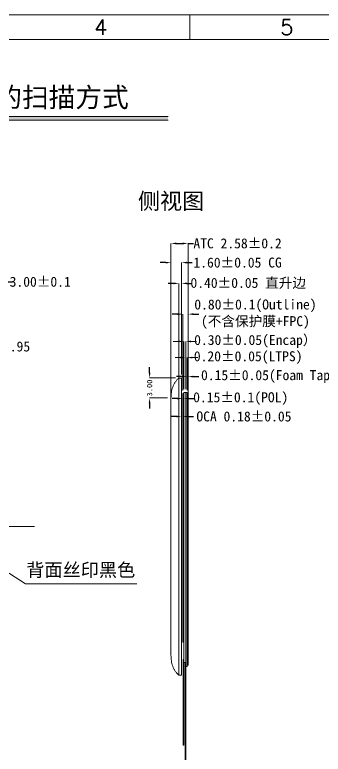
# Model space of a CAD drawing. Header units: millimetres. Extents: x 1134 to 2594, y -9 to 655.
# Drawn here: x 2396 to 2442.4, y 544.3 to 655.2 of the extents above; entities that cross this region are included whole.
import ezdxf
from ezdxf.lldxf.tags import DXFTag

# ---------------------------------------------------------------- set-up
doc = ezdxf.new("R2010")
doc.units = ezdxf.units.MM
doc.layers.get('Defpoints').update_dxf_attribs({"lineweight": 5})
for name, color, linetype, lineweight in [('CoverLens', 6, 'Continuous', 5), ('DIM', 3, 'Continuous', 5), ('Encap', 210, 'Continuous', 5), ('ITO', 2, 'Continuous', 5), ('MFPC', 50, 'Continuous', 5), ('POL', 202, 'Continuous', 5), ('TAPE-Form', 32, 'Continuous', 5), ('TFPC', 50, 'Continuous', 5), ('图框', 7, 'Continuous', 5)]:
    doc.layers.add(name, color=color, linetype=linetype, lineweight=lineweight)
doc.styles.add('RD', font='ROMAND.shx', dxfattribs={"width": 0.8})
doc.styles.add('REX', font='')
doc.styles.get("Standard").update_dxf_attribs({"font": 'txt', "bigfont": 'gbcbig.shx'})
doc.styles.get('REX').set_extended_font_data('STXihei')
tags = doc.linetypes.add('CENTER', pattern=[0.6, 0.375, -0.075, 0.075, -0.075]).pattern_tags.tags
tags[10:11] = [DXFTag(74, 4), DXFTag(75, 0), DXFTag(340, '0'), DXFTag(46, 1.0), DXFTag(50, 0.0), DXFTag(44, 0.0), DXFTag(45, 0.0)]
tags[8:9] = [DXFTag(74, 4), DXFTag(75, 0), DXFTag(340, '0'), DXFTag(46, 1.0), DXFTag(50, 0.0), DXFTag(44, 0.0), DXFTag(45, 0.0)]
tags[6:7] = [DXFTag(74, 4), DXFTag(75, 0), DXFTag(340, '0'), DXFTag(46, 1.0), DXFTag(50, 0.0), DXFTag(44, 0.0), DXFTag(45, 0.0)]
tags[4:5] = [DXFTag(74, 4), DXFTag(75, 0), DXFTag(340, '0'), DXFTag(46, 1.0), DXFTag(50, 0.0), DXFTag(44, 0.0), DXFTag(45, 0.0)]
doc.dimstyles.new('DIM', dxfattribs={"dimtxt": 0.8, "dimasz": 0.8, "dimexe": 0, "dimexo": 0.5, "dimgap": 0.11, "dimtad": 0, "dimzin": 1, "dimdsep": 46, "dimtxsty": 'RD', "dimcen": 0, "dimclrd": 256, "dimclre": 256, "dimclrt": 256, "dimadec": 0, "dimazin": 0, "dimtm": 1e-09, "dimtfac": 1, "dimtofl": 0, "dimtmove": 0, "dimatfit": 3, "dimfxl": 1, "dimlwe": -1, "dimarcsym": 0})

# ---------------------------------------------------------------- blocks, each defined once
blk = doc.blocks.new('R214MAK-001-PNL-V01-B')
at = {"layer": 'Encap', "lineweight": 5}
for p, q in [((3.67, -52.05), (3.67, -11.53)), ((3.67, -11.53), (3.97, -11.53)), ((3.97, -52.05), (3.67, -52.05))]:
    blk.add_line(p, q, dxfattribs=at)
at = {"layer": 'ITO', "lineweight": 5}
for p, q in [((3.97, -11.53), (3.97, -52.62)), ((4.17, -11.53), (3.97, -11.53)), ((4.17, -52.62), (4.17, -11.53)), ((3.97, -52.62), (4.17, -52.62))]:
    blk.add_line(p, q, dxfattribs=at)
blk = doc.blocks.new('*D22')
at = {"layer": 'Defpoints', "color": 0, "lineweight": 5, "transparency": 16777216}
for p in [(2421.71, 606.24), (2421.41, 598.58), (2421.71, 598.58)]:
    blk.add_point(p, dxfattribs=at)
at = {"layer": 'DIM', "linetype": 'ByBlock', "lineweight": 5, "transparency": 16777216}
for p, q in [((2420.61, 606.24), (2419.81, 606.24)), ((2421.41, 599.08), (2421.41, 606.24)), ((2421.71, 599.08), (2421.71, 606.24)), ((2422.51, 606.24), (2423.31, 606.24))]:
    blk.add_line(p, q, dxfattribs=at)
at = {"layer": 'DIM', "lineweight": 5, "transparency": 16777216}
for points in [[(2420.61, 606.37), (2420.61, 606.1), (2421.41, 606.24)], [(2422.51, 606.37), (2422.51, 606.1), (2421.71, 606.24)]]:
    blk.add_solid(points, dxfattribs=at)
at = {"layer": 'DIM', "lineweight": 5, "transparency": 16777216, "insert": (2432.16, 606.24), "char_height": 1.5, "attachment_point": 5, "style": 'REX'}
blk.add_mtext('0.30±0.05(Encap）', dxfattribs=at)
blk = doc.blocks.new('*D23')
at = {"layer": 'Defpoints', "color": 0, "lineweight": 5, "transparency": 16777216}
for p in [(2421.91, 603.81), (2421.71, 598.58), (2421.91, 598.58)]:
    blk.add_point(p, dxfattribs=at)
at = {"layer": 'DIM', "linetype": 'ByBlock', "lineweight": 5, "transparency": 16777216}
for p, q in [((2420.91, 603.81), (2420.11, 603.81)), ((2421.71, 599.08), (2421.71, 603.81)), ((2421.91, 599.08), (2421.91, 603.81)), ((2422.71, 603.81), (2423.51, 603.81))]:
    blk.add_line(p, q, dxfattribs=at)
at = {"layer": 'DIM', "lineweight": 5, "transparency": 16777216}
for points in [[(2420.91, 603.94), (2420.91, 603.68), (2421.71, 603.81)], [(2422.71, 603.94), (2422.71, 603.68), (2421.91, 603.81)]]:
    blk.add_solid(points, dxfattribs=at)
at = {"layer": 'DIM', "lineweight": 5, "transparency": 16777216, "insert": (2431.09, 603.81), "char_height": 1.5, "attachment_point": 5, "style": 'REX'}
blk.add_mtext('0.20±0.05(LTPS)', dxfattribs=at)
blk = doc.blocks.new('*D25')
at = {"layer": 'Defpoints', "color": 0, "lineweight": 5, "transparency": 16777216}
for p in [(2392.72, 605.47), (2391.77, 578.45), (2392.72, 578.45)]:
    blk.add_point(p, dxfattribs=at)
at = {"layer": 'DIM', "lineweight": -2, "transparency": 16777216}
for p, q in [((2390.97, 605.47), (2390.17, 605.47)), ((2393.52, 605.47), (2394.32, 605.47))]:
    blk.add_line(p, q, dxfattribs=at)
at = {"layer": 'DIM', "transparency": 16777216}
for p, q in [((2391.77, 578.95), (2391.77, 605.47)), ((2392.72, 578.95), (2392.72, 605.47))]:
    blk.add_line(p, q, dxfattribs=at)
at = {"layer": 'DIM', "lineweight": 5, "transparency": 16777216}
for points in [[(2390.97, 605.6), (2390.97, 605.33), (2391.77, 605.47)], [(2393.52, 605.6), (2393.52, 605.33), (2392.72, 605.47)]]:
    blk.add_solid(points, dxfattribs=at)
at = {"layer": 'DIM', "lineweight": 5, "transparency": 16777216, "insert": (2396.3, 605.47), "char_height": 1.5, "attachment_point": 5, "style": 'REX'}
blk.add_mtext('0.95', dxfattribs=at)
blk = doc.blocks.new('*D12')
at = {"layer": 'Defpoints', "color": 0, "lineweight": 5, "transparency": 16777216}
for p in [(2421.26, 597.66), (2421.41, 597.66), (2421.41, 597.66)]:
    blk.add_point(p, dxfattribs=at)
at = {"layer": 'DIM', "transparency": 16777216}
for p, q in [((2421.26, 598.16), (2421.26, 597.66)), ((2421.41, 598.16), (2421.41, 597.66))]:
    blk.add_line(p, q, dxfattribs=at)
at = {"layer": 'DIM', "lineweight": -2, "transparency": 16777216}
for p, q in [((2420.46, 597.66), (2419.66, 597.66)), ((2422.21, 597.66), (2423.01, 597.66))]:
    blk.add_line(p, q, dxfattribs=at)
at = {"layer": 'DIM', "lineweight": 5, "transparency": 16777216}
for points in [[(2420.46, 597.79), (2420.46, 597.52), (2421.26, 597.66)], [(2422.21, 597.79), (2422.21, 597.52), (2421.41, 597.66)]]:
    blk.add_solid(points, dxfattribs=at)
at = {"layer": 'DIM', "lineweight": 5, "transparency": 16777216, "insert": (2429.97, 597.66), "char_height": 1.5, "attachment_point": 5, "style": 'REX'}
blk.add_mtext('\\A1;0.15±0.1(POL)', dxfattribs=at)
blk = doc.blocks.new('*D13')
at = {"layer": 'Defpoints', "color": 0, "lineweight": 5, "transparency": 16777216}
for p in [(2421.91, 600.96), (2421.91, 598.43), (2422.06, 598.43)]:
    blk.add_point(p, dxfattribs=at)
at = {"layer": 'DIM', "lineweight": -2, "transparency": 16777216}
for p, q in [((2421.11, 600.96), (2420.31, 600.96)), ((2422.86, 600.96), (2423.66, 600.96))]:
    blk.add_line(p, q, dxfattribs=at)
at = {"layer": 'DIM', "transparency": 16777216}
for p, q in [((2421.91, 598.93), (2421.91, 600.96)), ((2422.06, 598.93), (2422.06, 600.96))]:
    blk.add_line(p, q, dxfattribs=at)
at = {"layer": 'DIM', "lineweight": 5, "transparency": 16777216}
for points in [[(2421.11, 601.09), (2421.11, 600.82), (2421.91, 600.96)], [(2422.86, 601.09), (2422.86, 600.82), (2422.06, 600.96)]]:
    blk.add_solid(points, dxfattribs=at)
at = {"layer": 'DIM', "lineweight": 5, "transparency": 16777216, "insert": (2434.72, 600.96), "char_height": 1.5, "attachment_point": 5, "style": 'REX'}
blk.add_mtext('\\A1;0.15±0.05(Foam Tape)', dxfattribs=at)
blk = doc.blocks.new('R214M4K-001-MFPC-V01-B')
at = {"layer": 'MFPC', "color": 1}
blk.add_lwpolyline([(1804.66, 558.06), (1804.76, 558.06), (1804.76, 496.41), (1804.66, 496.41)], close=True, dxfattribs=at)
blk = doc.blocks.new('*D30')
at = {"layer": 'Defpoints', "color": 0, "lineweight": 5, "transparency": 16777216}
for p in [(2394.87, 615.18), (2391.87, 586.96), (2394.87, 587.08)]:
    blk.add_point(p, dxfattribs=at)
at = {"layer": 'DIM', "transparency": 16777216}
for p, q in [((2391.87, 587.46), (2391.87, 615.18)), ((2394.87, 587.58), (2394.87, 615.18))]:
    blk.add_line(p, q, dxfattribs=at)
at = {"layer": 'DIM', "lineweight": -2, "transparency": 16777216}
for p, q in [((2392.67, 615.18), (2394.07, 615.18)), ((2394.87, 615.18), (2395.67, 615.18))]:
    blk.add_line(p, q, dxfattribs=at)
at = {"layer": 'DIM', "lineweight": 5, "transparency": 16777216}
for points in [[(2392.67, 615.31), (2392.67, 615.05), (2391.87, 615.18)], [(2394.07, 615.31), (2394.07, 615.05), (2394.87, 615.18)]]:
    blk.add_solid(points, dxfattribs=at)
at = {"layer": 'DIM', "lineweight": 5, "transparency": 16777216, "insert": (2399.85, 615.18), "char_height": 1.5, "attachment_point": 5, "style": 'REX'}
blk.add_mtext('3.00%%P0.1', dxfattribs=at)
blk = doc.blocks.new('R214MAK-001-CVL-V01-B')
at = {"layer": 'CoverLens'}
for p, q in [((2133.37, 597.09), (2133.37, 552.5)), ((2133.37, 597.09), (2133.77, 597.09)), ((2133.77, 552.5), (2133.77, 597.09)), ((2132.17, 594.09), (2132.17, 555.5)), ((2133.37, 552.5), (2133.77, 552.5))]:
    blk.add_line(p, q, dxfattribs=at)
for points, knots in [([(2132.17, 594.09), (2132.17, 594.37), (2132.2, 594.93), (2132.36, 595.61), (2132.58, 596.12), (2132.8, 596.48), (2133.06, 596.81), (2133.26, 597), (2133.37, 597.09)], [0, 0, 0, 0, 0.249924, 0.49975, 0.624817, 0.74987, 0.874954, 1, 1, 1, 1]), ([(2133.37, 552.5), (2133.26, 552.59), (2133.06, 552.79), (2132.8, 553.11), (2132.58, 553.47), (2132.36, 553.99), (2132.2, 554.67), (2132.17, 555.23), (2132.17, 555.5)], [0, 0, 0, 0, 0.125046, 0.250131, 0.375183, 0.50025, 0.750076, 1, 1, 1, 1])]:
    blk.add_open_spline(points, degree=3, knots=knots, dxfattribs=at)
blk = doc.blocks.new('*D33')
at = {"layer": 'Defpoints', "color": 0, "lineweight": 5, "transparency": 16777216}
for p in [(2421.09, 618.06), (2421.09, 600.75), (2419.49, 596.81)]:
    blk.add_point(p, dxfattribs=at)
at = {"layer": 'DIM', "lineweight": -2, "transparency": 16777216}
for p, q in [((2418.69, 618.06), (2417.89, 618.06)), ((2421.89, 618.06), (2422.69, 618.06))]:
    blk.add_line(p, q, dxfattribs=at)
at = {"layer": 'DIM', "transparency": 16777216}
for p, q in [((2419.49, 597.31), (2419.49, 618.06)), ((2421.09, 601.25), (2421.09, 618.06))]:
    blk.add_line(p, q, dxfattribs=at)
at = {"layer": 'DIM', "lineweight": 5, "transparency": 16777216}
for points in [[(2418.69, 618.19), (2418.69, 617.93), (2419.49, 618.06)], [(2421.89, 618.19), (2421.89, 617.93), (2421.09, 618.06)]]:
    blk.add_solid(points, dxfattribs=at)
at = {"layer": 'DIM', "lineweight": 5, "transparency": 16777216, "insert": (2429.5, 618.06), "char_height": 1.5, "attachment_point": 5, "style": 'REX'}
blk.add_mtext('\\A1;1.60±0.05 CG', dxfattribs=at)
blk = doc.blocks.new('*D34')
at = {"layer": 'Defpoints', "color": 0, "lineweight": 5, "transparency": 16777216}
for p in [(2421.09, 614.94), (2420.69, 600.32), (2421.09, 600.75)]:
    blk.add_point(p, dxfattribs=at)
at = {"layer": 'DIM', "lineweight": -2, "transparency": 16777216}
for p, q in [((2419.89, 614.94), (2419.09, 614.94)), ((2421.89, 614.94), (2422.69, 614.94))]:
    blk.add_line(p, q, dxfattribs=at)
at = {"layer": 'DIM', "transparency": 16777216}
for p, q in [((2420.69, 600.82), (2420.69, 614.94)), ((2421.09, 601.25), (2421.09, 614.94))]:
    blk.add_line(p, q, dxfattribs=at)
at = {"layer": 'DIM', "lineweight": 5, "transparency": 16777216}
for points in [[(2419.89, 615.08), (2419.89, 614.81), (2420.69, 614.94)], [(2421.89, 615.08), (2421.89, 614.81), (2421.09, 614.94)]]:
    blk.add_solid(points, dxfattribs=at)
at = {"layer": 'DIM', "lineweight": 5, "transparency": 16777216, "insert": (2431.1, 614.94), "char_height": 1.5, "attachment_point": 5, "style": 'REX'}
blk.add_mtext('\\A1;0.40±0.05 {\\fSimSun|b0|i0|c134|p2;直升边}', dxfattribs=at)
blk = doc.blocks.new('*D35')
at = {"layer": 'Defpoints', "color": 0, "lineweight": 5, "transparency": 16777216}
for p in [(2420.69, 600.75), (2416.28, 597.75), (2419.49, 597.75)]:
    blk.add_point(p, dxfattribs=at)
at = {"layer": 'DIM', "lineweight": -2, "transparency": 16777216}
for p, q in [((2416.28, 601.55), (2416.28, 602.35)), ((2416.28, 596.95), (2416.28, 596.15))]:
    blk.add_line(p, q, dxfattribs=at)
at = {"layer": 'DIM', "transparency": 16777216}
for p, q in [((2420.19, 600.75), (2416.28, 600.75)), ((2418.99, 597.75), (2416.28, 597.75))]:
    blk.add_line(p, q, dxfattribs=at)
at = {"layer": 'DIM', "lineweight": 5, "transparency": 16777216}
for points in [[(2416.15, 601.55), (2416.41, 601.55), (2416.28, 600.75)], [(2416.15, 596.95), (2416.41, 596.95), (2416.28, 597.75)]]:
    blk.add_solid(points, dxfattribs=at)
at = {"layer": 'DIM', "lineweight": 5, "transparency": 16777216, "insert": (2416.28, 599.25), "char_height": 0.8, "attachment_point": 5, "rotation": 90, "style": 'REX'}
blk.add_mtext('3.00', dxfattribs=at)
blk = doc.blocks.new('*D36')
at = {"layer": 'Defpoints', "color": 0, "lineweight": 5, "transparency": 16777216}
for p in [(2422.06, 620.94), (2419.49, 594.08), (2422.06, 594.08)]:
    blk.add_point(p, dxfattribs=at)
at = {"layer": 'DIM', "transparency": 16777216}
for p, q in [((2419.49, 594.58), (2419.49, 620.94)), ((2422.06, 594.58), (2422.06, 620.94))]:
    blk.add_line(p, q, dxfattribs=at)
at = {"layer": 'DIM', "lineweight": -2, "transparency": 16777216}
for p, q in [((2420.29, 620.94), (2421.26, 620.94)), ((2422.06, 620.94), (2422.86, 620.94))]:
    blk.add_line(p, q, dxfattribs=at)
at = {"layer": 'DIM', "lineweight": 5, "transparency": 16777216}
for points in [[(2420.29, 621.07), (2420.29, 620.8), (2419.49, 620.94)], [(2421.26, 621.07), (2421.26, 620.8), (2422.06, 620.94)]]:
    blk.add_solid(points, dxfattribs=at)
at = {"layer": 'DIM', "lineweight": 5, "transparency": 16777216, "insert": (2429.49, 620.94), "char_height": 1.5, "attachment_point": 5, "style": 'REX'}
blk.add_mtext('\\A1;ATC 2.58±0.2', dxfattribs=at)
blk = doc.blocks.new('*D37')
at = {"layer": 'Defpoints', "color": 0, "lineweight": 5, "transparency": 16777216}
for p in [(2421.08, 595.3), (2421.26, 595.3), (2421.26, 594.97)]:
    blk.add_point(p, dxfattribs=at)
at = {"layer": 'DIM', "lineweight": -2, "transparency": 16777216}
for p, q in [((2420.28, 594.97), (2419.48, 594.97)), ((2422.06, 594.97), (2422.86, 594.97))]:
    blk.add_line(p, q, dxfattribs=at)
at = {"layer": 'DIM', "transparency": 16777216}
for p, q in [((2421.08, 594.8), (2421.08, 594.97)), ((2421.26, 594.8), (2421.26, 594.97))]:
    blk.add_line(p, q, dxfattribs=at)
at = {"layer": 'DIM', "lineweight": 5, "transparency": 16777216}
for points in [[(2420.28, 595.11), (2420.28, 594.84), (2421.08, 594.97)], [(2422.06, 595.11), (2422.06, 594.84), (2421.26, 594.97)]]:
    blk.add_solid(points, dxfattribs=at)
at = {"layer": 'DIM', "lineweight": 5, "transparency": 16777216, "insert": (2430.45, 594.97), "char_height": 1.5, "attachment_point": 5, "style": 'REX'}
blk.add_mtext('\\A1;OCA 0.18±0.05', dxfattribs=at)
blk = doc.blocks.new('R214MAK-001-FOM-V01-B')
at = {"layer": 'TAPE-Form', "lineweight": 5}
for p, q in [((945.56, 598.43), (945.56, 557.64)), ((945.71, 598.43), (945.56, 598.43)), ((945.71, 557.64), (945.71, 598.43)), ((945.56, 557.64), (945.71, 557.64))]:
    blk.add_line(p, q, dxfattribs=at)
blk = doc.blocks.new('*D43')
at = {"layer": 'Defpoints', "color": 0, "lineweight": 5, "transparency": 16777216}
for p in [(2422.06, 610.33), (2421.26, 598.37), (2422.06, 598.43)]:
    blk.add_point(p, dxfattribs=at)
at = {"layer": 'DIM', "lineweight": -2, "transparency": 16777216}
for p, q in [((2420.46, 610.33), (2419.66, 610.33)), ((2422.86, 610.33), (2423.66, 610.33))]:
    blk.add_line(p, q, dxfattribs=at)
at = {"layer": 'DIM', "transparency": 16777216}
for p, q in [((2421.26, 598.87), (2421.26, 610.33)), ((2422.06, 598.93), (2422.06, 610.33))]:
    blk.add_line(p, q, dxfattribs=at)
at = {"layer": 'DIM', "lineweight": 5, "transparency": 16777216}
for points in [[(2420.46, 610.46), (2420.46, 610.2), (2421.26, 610.33)], [(2422.86, 610.46), (2422.86, 610.2), (2422.06, 610.33)]]:
    blk.add_solid(points, dxfattribs=at)
at = {"layer": 'DIM', "lineweight": 5, "transparency": 16777216, "insert": (2432.18, 610.33), "char_height": 1.5, "attachment_point": 5, "style": 'REX'}
blk.add_mtext('\\A1;0.80±0.1{\\A0;(Outline)\\P(不含保护膜+FPC)}', dxfattribs=at)
blk = doc.blocks.new('R214MAK-001-TFPC-V01-B')
at = {"layer": 'TFPC', "color": 1, "lineweight": 5}
blk.add_lwpolyline([(1804.46, 558.49), (1804.36, 558.49), (1804.36, 545.66), (1804.46, 545.66)], close=True, dxfattribs=at)

msp = doc.modelspace()

# ---------------------------------------------------------------- hatches: boundary and pattern name
at = {"layer": 'DIM', "lineweight": 5}
h = msp.add_hatch(color=2, dxfattribs=at)
h.dxf.hatch_style = 1
h.paths.add_polyline_path([(2418.892, 639.421), (2418.892, 639.966), (2372.411, 639.966), (2372.411, 639.421)])
h = msp.add_hatch(color=2, dxfattribs=at)
h.dxf.hatch_style = 1
h.paths.add_polyline_path([(2419.063, 639.421), (2419.063, 639.966), (2372.583, 639.966), (2372.583, 639.421)])

# ---------------------------------------------------------------- linework, layer by layer
at = {"layer": 'DIM', "color": 2, "lineweight": 5}
for p, q in [((2418.892, 639.966), (2372.411, 639.966)), ((2372.411, 639.421), (2418.892, 639.421)), ((2419.063, 639.966), (2372.583, 639.966)), ((2372.583, 639.421), (2419.063, 639.421))]:
    msp.add_line(p, q, dxfattribs=at)
at = {"layer": 'ITO', "color": 1, "linetype": 'CENTER', "lineweight": 5}
msp.add_line((2346.147, 578.451), (2398.995, 578.451), dxfattribs=at)
at = {"layer": 'POL'}
msp.add_lwpolyline([(2421.414, 561.09), (2421.264, 561.09), (2421.264, 598.426), (2421.414, 598.426)], close=True, dxfattribs=at)
at = {"layer": '图框', "color": 7, "linetype": 'ByBlock', "lineweight": 5, "ltscale": 0.55}
for p, q in [((2422.306, 651.521), (2422.306, 655.246)), ((2310.585, 651.521), (2589.888, 651.521))]:
    msp.add_line(p, q, dxfattribs=at)
msp.add_lwpolyline([(2306.861, 655.246), (2593.612, 655.246), (2593.612, 452.257), (2306.861, 452.257)], close=True, dxfattribs=at)

# ---------------------------------------------------------------- block references
at = {"layer": 'DIM', "lineweight": 5}
for name, p in [('R214MAK-001-CVL-V01-B', (287.324, 3.653)), ('R214MAK-001-FOM-V01-B', (1476.356, 0)), ('R214MAK-001-TFPC-V01-B', (616.952, 0)), ('R214M4K-001-MFPC-V01-B', (616.952, 0))]:
    msp.add_blockref(name, p, dxfattribs=at)
at = {"layer": 'Encap', "lineweight": 5}
msp.add_blockref('R214MAK-001-PNL-V01-B', (2417.744, 610.101), dxfattribs=at)

# ---------------------------------------------------------------- texts
at = {"layer": 'DIM', "color": 2, "lineweight": 5, "insert": (2375.055, 644.333), "char_height": 2.94053, "width": 41.39485, "attachment_point": 1}
msp.add_mtext('{\\fSimSun|b0|i0|c134|p2; 注意屏幕的扫描方式}', dxfattribs=at)
at = {"layer": 'DIM', "lineweight": 5, "insert": (2405.942, 571.847, -24.553), "char_height": 2, "width": 33.76189, "attachment_point": 5}
msp.add_mtext('{\\fSimSun|b0|i0|c134|p2;背面丝印黑色}', dxfattribs=at)
at = {"layer": '图框', "color": 7, "linetype": 'ByBlock', "lineweight": 5, "ltscale": 0.55, "char_height": 2.328, "width": 3.96258, "attachment_point": 1}
for s, insert in [('4', (2407.958, 654.544)), ('5', (2435.888, 654.544))]:
    msp.add_mtext(s, dxfattribs=dict(at, insert=insert))
at = {"layer": '图框', "color": 1, "lineweight": 5, "insert": (2414.533, 628.508), "char_height": 2.43019, "width": 22.62382, "attachment_point": 1}
msp.add_mtext('{\\fSimSun|b0|i0|c134|p2;侧视图}', dxfattribs=at)

# ---------------------------------------------------------------- dimensions: what is measured, and where the dimension line sits
at = {"layer": 'DIM', "lineweight": 5}
for base, p1, p2, text, override, picture, middle in [((2422.063974543, 620.937414224), (2419.488974543, 594.078347165), (2422.063974543, 594.078347165), 'ATC <>', {"dimtxt": 1.5, "dimgap": 0.11, "dimtxsty": 'REX', "dimtol": 1, "dimlim": 0, "dimtp": 0.2, "dimtm": 0.2, "dimtfac": 1, "dimtdec": 3, "dimfxl": 0.8, "dimtolj": 1, "dimarcsym": 1}, '*D36', (2429.493050848, 620.937414224)), ((2421.089, 618.058), (2419.489, 596.814), (2421.089, 600.746), '<> CG', {"dimtxt": 1.5, "dimtxsty": 'REX', "dimtol": 1, "dimtp": 0.05, "dimtm": 0.05, "dimtdec": 3, "dimfxl": 0.8, "dimtolj": 1, "dimarcsym": 1}, '*D33', (2429.499, 618.058)), ((2421.089, 614.944), (2420.689, 600.324), (2421.089, 600.746), '<> {\\fSimSun|b0|i0|c134|p2;直升边}', {"dimtxt": 1.5, "dimtxsty": 'REX', "dimtol": 1, "dimtp": 0.05, "dimtm": 0.05, "dimtdec": 3, "dimfxl": 0.8, "dimtolj": 1, "dimarcsym": 1}, '*D34', (2431.096, 614.944)), ((2394.866, 615.182), (2391.866, 586.957), (2394.866, 587.076), '<>%%P0.1', {"dimtxt": 1.5, "dimtxsty": 'REX', "dimfxl": 0.8, "dimarcsym": 1}, '*D30', (2399.853, 615.182)), ((2422.064, 610.329), (2421.264, 598.369), (2422.064, 598.426), '<>{\\A0;(Outline)\\P(不含保护膜+FPC)}', {"dimtxt": 1.5, "dimgap": 0.11, "dimtxsty": 'REX', "dimtol": 1, "dimlim": 0, "dimtp": 0.1, "dimtm": 0.1, "dimtfac": 1, "dimtdec": 3, "dimfxl": 0.8, "dimtolj": 1, "dimarcsym": 1}, '*D43', (2432.184, 610.329)), ((2421.714, 606.235), (2421.414, 598.576), (2421.714, 598.576), '<>(Encap）', {"dimtxt": 1.5, "dimgap": 0.11, "dimtxsty": 'REX', "dimtol": 1, "dimlim": 0, "dimtp": 0.05, "dimtm": 0.05, "dimfxl": 1.25, "dimlwd": 5, "dimlwe": 5, "dimarcsym": 1}, '*D22', (2432.163, 606.235)), ((2421.914, 603.811), (2421.714, 598.576), (2421.914, 598.576), '<>(LTPS)', {"dimtxt": 1.5, "dimgap": 0.11, "dimtxsty": 'REX', "dimtol": 1, "dimlim": 0, "dimtp": 0.05, "dimtm": 0.05, "dimfxl": 1.25, "dimlwd": 5, "dimlwe": 5, "dimarcsym": 1}, '*D23', (2431.086, 603.811)), ((2421.414, 597.655), (2421.264, 597.655), (2421.414, 597.655), '<>(POL)', {"dimtxt": 1.5, "dimgap": 0.11, "dimtxsty": 'REX', "dimtol": 1, "dimlim": 0, "dimtp": 0.1, "dimtm": 0.1, "dimtfac": 1, "dimtdec": 3, "dimfxl": 0.8, "dimtolj": 1, "dimarcsym": 1}, '*D12', (2429.974, 597.655)), ((2421.258974543, 594.972185295), (2421.083974543, 595.303769194), (2421.258974543, 595.303769194), 'OCA <>', {"dimtxt": 1.5, "dimtxsty": 'REX', "dimtol": 1, "dimtp": 0.05, "dimtm": 0.05, "dimtdec": 3, "dimfxl": 0.8, "dimtolj": 1, "dimarcsym": 1}, '*D37', (2430.448894222, 594.972185295))]:
    dim = msp.add_linear_dim(base=base, p1=p1, p2=p2, text=text, dimstyle='DIM', override=override, dxfattribs=at)
    dim.commit()
    dim.dimension.update_dxf_attribs({"geometry": picture, "text_midpoint": middle})
dim = msp.add_linear_dim(base=(2392.716, 605.468), p1=(2391.766, 578.451), p2=(2392.716, 578.451), dimstyle='DIM', override={"dimtxt": 1.5, "dimtxsty": 'REX'}, dxfattribs=at)
dim.commit()
dim.dimension.update_dxf_attribs({"geometry": '*D25', "text_midpoint": (2396.297, 605.468)})
dim = msp.add_linear_dim(base=(2421.914, 600.955), p1=(2422.064, 598.426), p2=(2421.914, 598.426), text='<>(Foam Tape)', dimstyle='DIM', override={"dimtxt": 1.5, "dimgap": 0.11, "dimtxsty": 'REX', "dimtol": 1, "dimlim": 0, "dimtp": 0.05, "dimtm": 0.05, "dimtfac": 1, "dimtdec": 3, "dimfxl": 0.8, "dimtolj": 1, "dimarcsym": 1}, dxfattribs=at)
dim.commit()
dim.dimension.update_dxf_attribs({"geometry": '*D13', "text_midpoint": (2434.724, 600.955), "dimtype": 160})
dim = msp.add_linear_dim(base=(2416.281, 597.746), p1=(2420.689, 600.746), p2=(2419.489, 597.746), angle=90, dimstyle='DIM', override={"dimtxsty": 'REX'}, dxfattribs=at)
dim.commit()
dim.dimension.update_dxf_attribs({"geometry": '*D35', "text_midpoint": (2416.281, 599.246)})

# ---------------------------------------------------------------- leaders
msp.add_leader([(2393.635, 572.394), (2397.619, 569.859), (2414.383, 569.859)], dimstyle='DIM', override={"dimgap": 0.11, "dimtad": 0, "dimfxl": 1.25, "dimlwd": 5, "dimlwe": 5, "dimarcsym": 1}, dxfattribs=at)

doc.saveas('drawing.dxf')
